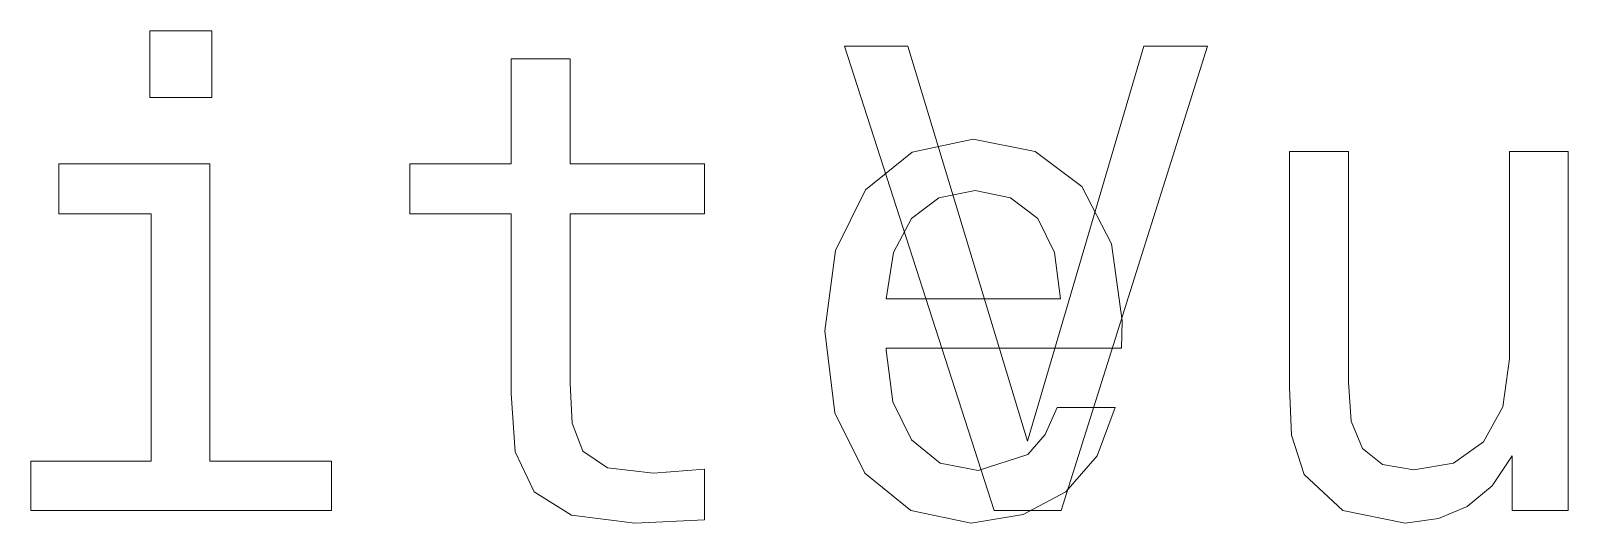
# Model space of a CAD drawing. Extents: x 507 to 804, y 334 to 583.
# Drawn here: x 585.1 to 596.71, y 392.05 to 395.76 of the extents above; entities that cross this region are included whole.
import ezdxf

# ---------------------------------------------------------------- set-up
doc = ezdxf.new("R2010")
doc.units = 0

msp = doc.modelspace()

# ---------------------------------------------------------------- linework, layer by layer
at = {"color": 7, "lineweight": 13}
for points in [[(586.471, 395.764), (586.002, 395.764), (586.002, 395.26), (586.471, 395.26)], [(588.73, 394.383), (588.73, 393.026), (588.76, 392.587), (588.902, 392.285), (589.184, 392.108), (589.663, 392.048), (590.188, 392.073), (590.188, 392.456), (589.804, 392.426), (589.456, 392.466), (589.27, 392.592), (589.189, 392.804), (589.174, 393.102), (589.174, 394.383), (590.188, 394.383), (590.188, 394.761), (589.174, 394.761), (589.174, 395.553), (588.73, 395.553), (588.73, 394.761), (587.964, 394.761), (587.964, 394.383)], [(593.505, 395.648), (592.627, 392.668), (591.724, 395.648), (591.245, 395.648), (592.375, 392.143), (592.879, 392.143), (593.984, 395.648)], [(591.56, 393.369), (593.335, 393.369), (593.34, 393.576), (593.259, 394.156), (593.037, 394.589), (592.684, 394.852), (592.215, 394.947), (591.756, 394.847), (591.403, 394.564), (591.176, 394.105), (591.096, 393.5), (591.171, 392.88), (591.398, 392.426), (591.746, 392.143), (592.2, 392.048), (592.593, 392.113), (592.916, 392.285), (593.153, 392.557), (593.289, 392.92), (592.851, 392.92), (592.76, 392.718), (592.629, 392.567), (592.255, 392.446), (591.968, 392.501), (591.751, 392.678), (591.61, 392.965), (591.56, 393.354)], [(596.707, 394.852), (596.263, 394.852), (596.263, 393.288), (596.213, 392.925), (596.067, 392.663), (595.84, 392.501), (595.542, 392.451), (595.305, 392.491), (595.154, 392.612), (595.068, 392.819), (595.048, 393.112), (595.048, 394.852), (594.604, 394.852), (594.604, 393.071), (594.619, 392.713), (594.715, 392.416), (595.007, 392.143), (595.476, 392.048), (595.729, 392.083), (595.945, 392.174), (596.132, 392.33), (596.283, 392.557), (596.283, 392.143), (596.707, 392.143)], [(586.456, 392.517), (586.456, 394.761), (585.316, 394.761), (585.316, 394.383), (586.012, 394.383), (586.012, 392.517), (585.104, 392.517), (585.104, 392.143), (587.374, 392.143), (587.374, 392.517)], [(591.56, 393.742), (591.615, 394.09), (591.751, 394.347), (591.958, 394.504), (592.23, 394.559), (592.498, 394.504), (592.704, 394.347), (592.83, 394.09), (592.876, 393.742)]]:
    msp.add_lwpolyline(points, close=True, dxfattribs=at)

doc.saveas('drawing.dxf')
